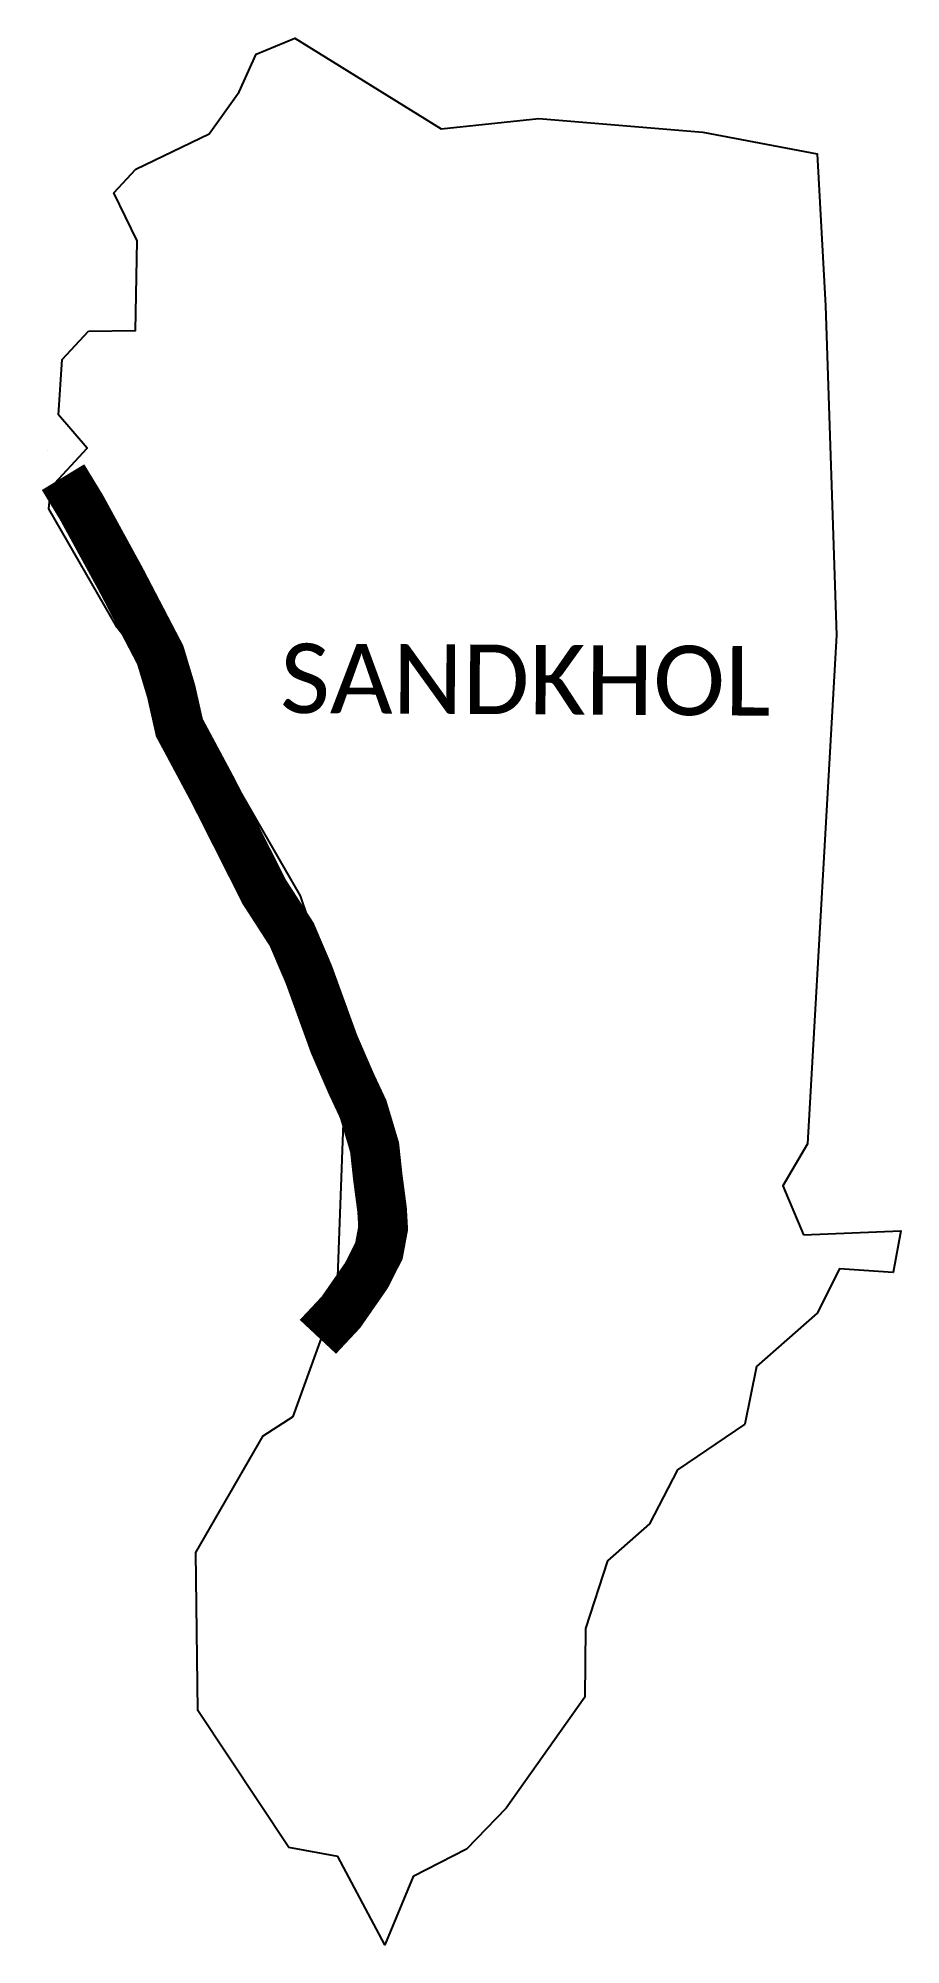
# Model space of a CAD drawing. Header units: metres. Extents: x 310764 to 311632, y 1908849 to 1910770.
import ezdxf

# ---------------------------------------------------------------- set-up
doc = ezdxf.new("R2010")
doc.units = ezdxf.units.M
for name, color, linetype in [('NATURALLY PROTECTED', 3, 'Continuous'), ('village', 3, 'Continuous'), ('VILLAGE NAME', 250, 'Continuous')]:
    doc.layers.add(name, color=color, linetype=linetype)
doc.styles.get("Standard").update_dxf_attribs({"font": 'calibri.ttf'})

msp = doc.modelspace()

# ---------------------------------------------------------------- linework, layer by layer
at = {"layer": 'NATURALLY PROTECTED', "color": 116, "true_color": 0x136734, "const_width": 50, "flags": 128}
msp.add_lwpolyline([(310788.9, 1910327.3), (310807.6, 1910296.5), (310847.2, 1910224), (310886.7, 1910148.2), (310897.7, 1910111.7), (310906, 1910074.9), (310919.9, 1910049), (310940, 1910011.4), (310991.5, 1909909.4), (311019.1, 1909866.6), (311036.4, 1909826), (311061.6, 1909756.4), (311078.7, 1909716.9), (311091, 1909690.6), (311102.5, 1909652.1), (311105.7, 1909622.2), (311110, 1909589.6), (311111.1, 1909570.8), (311106.8, 1909547.8), (311094.2, 1909523), (311068.6, 1909486.1), (311045.4, 1909461.3)], dxfattribs=at)
at = {"layer": 'village', "flags": 128}
for points in [[(310787.9, 1910445.7), (310814.4, 1910474.2)], [(310773.1, 1910354.6), (310773.1, 1910354.6)]]:
    msp.add_lwpolyline(points, dxfattribs=at)
at = {"layer": 'village', "color": 3, "true_color": 0x00ff00}
for points in [[(310814.4, 1910474.2, 0), (310861.8, 1910475.1, 0), (310863.4, 1910565.4, 0), (310840.1, 1910613.7, 0), (310862.3, 1910637.4, 0), (310936.1, 1910673.2, 0), (310966.3, 1910715.4, 0), (310983.2, 1910753.3, 0), (311022.2, 1910769.5, 0), (311169.5, 1910678, 0), (311267.7, 1910688.5, 0), (311432.9, 1910674.9, 0), (311547.8, 1910653, 0), (311556.4, 1910500, 0), (311567.5, 1910168.1, 0), (311538.3, 1909655.6, 0), (311513.4, 1909613.5, 0), (311534.3, 1909563.9, 0)], [(311534.3, 1909563.9, 0), (311632.2, 1909568, 0), (311624.5, 1909526.1, 0), (311570.6, 1909529.9, 0), (311547.9, 1909485.3, 0), (311486.8, 1909431.6, 0), (311475.1, 1909373.3, 0), (311407.4, 1909327.5, 0), (311379.1, 1909273.1, 0), (311336.9, 1909235.8, 0), (311314.9, 1909167.5, 0), (311314, 1909098.3, 0), (311235, 1908986.4, 0), (311194.9, 1908945.2, 0), (311141.2, 1908917.8, 0), (311112.9, 1908848.8, 0), (311065.5, 1908937.8, 0), (311016.3, 1908947, 0), (310924.6, 1909084.9, 0), (310922.4, 1909244.2, 0), (310990.4, 1909361.7, 0), (311020.4, 1909381.1, 0), (311064.7, 1909503.6, 0), (311074.7, 1909767.5, 0), (311028, 1909905.7, 0), (310958.3, 1910026.2, 0), (310843.3, 1910176, 0), (310774.6, 1910295.3, 0), (310776.7, 1910316.7, 0), (310813.1, 1910356.5, 0), (310784.2, 1910389.9, 0), (310787.9, 1910445.7, 0)]]:
    msp.add_polyline3d(points, dxfattribs=at)

# ---------------------------------------------------------------- texts
at = {"layer": 'VILLAGE NAME', "insert": (311007.7, 1910159.8), "char_height": 70, "attachment_point": 1, "rotation": 359.6762}
msp.add_mtext_dynamic_manual_height_columns('SANDKHOL', width=502.823, gutter_width=520.2, heights=[0], dxfattribs=at)

doc.saveas('drawing.dxf')
